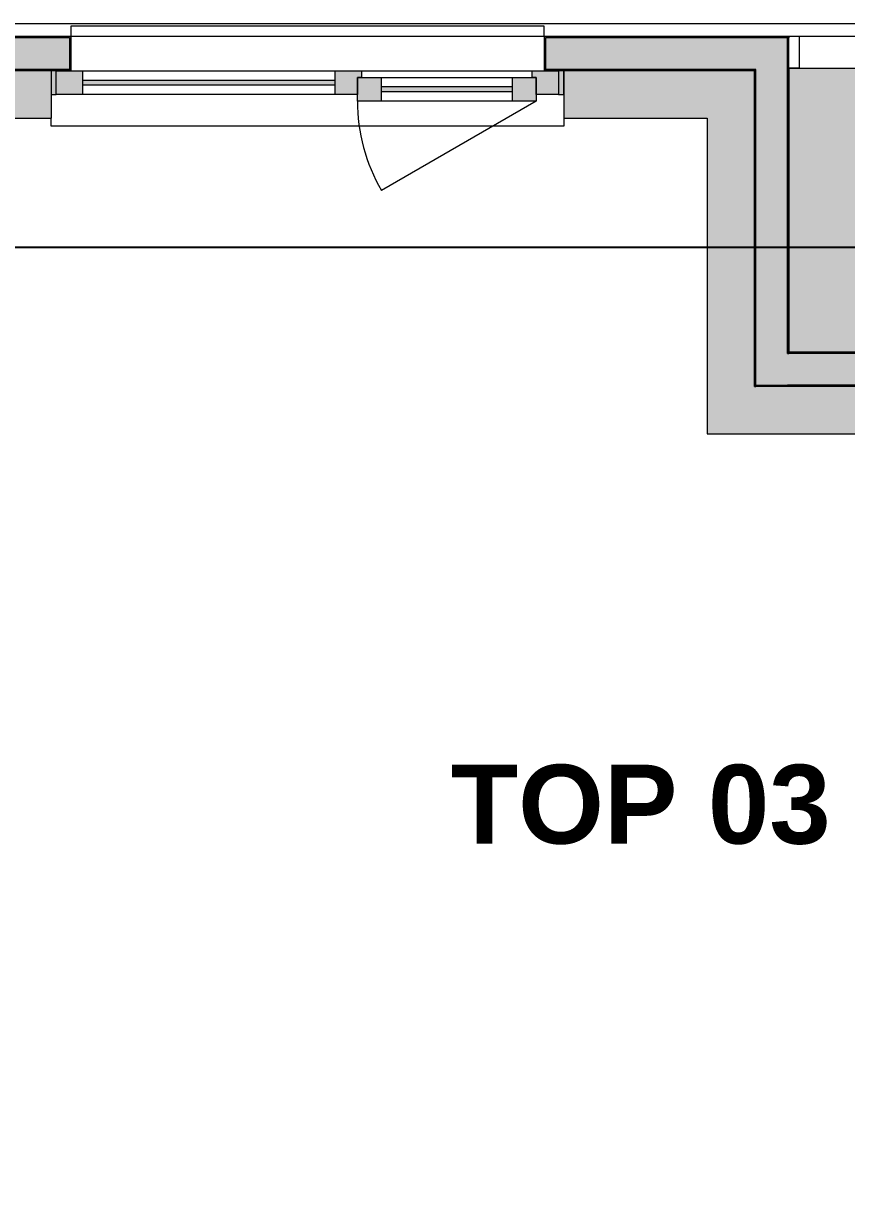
# Model space of a CAD drawing. Header units: metres. Extents: x -3 to 205, y -18 to 45.
# Drawn here: x 177.159 to 180.289, y 36.377 to 40.833 of the extents above; entities that cross this region are included whole.
import ezdxf

# ---------------------------------------------------------------- set-up
doc = ezdxf.new("R2010")
doc.units = ezdxf.units.M
doc.header["$MEASUREMENT"] = 0
doc.set_wipeout_variables(frame=1)
for name, pattern in [('Baufluchtlinie', [0.013, 0.008, -0.005]), ('Punkt 1_1', [0.075, 0.025, -0.05]), ('Strichlinie mittel', [0.003, 0.002, -0.001]), ('Wipeout_Contour', [1, 0, -1])]:
    doc.linetypes.add(name, pattern=pattern)
for name, color, linetype in [('110 Wand Aussen', 7, 'Continuous'), ('140 Geländer transparent', 7, 'Continuous'), ('165 Fassadengestaltung Bänder', 7, 'Continuous'), ('815 Raumbegrenzung', 7, 'Continuous'), ('905 VP Beschriftung Übersicht.Übersicht', 7, 'Continuous'), ('Neubau_840 Baulinien', 7, 'Continuous')]:
    doc.layers.add(name, color=color, linetype=linetype)
doc.styles.add('ERSTELLTER_STIL_10', font='arial.ttf')
doc.linetypes.add('Grenze Grundstück', pattern='A,0,[1,415_260415_PP_VA_1_4 1 St1.Shx,S=0.00031746,R=0,X=0,Y=0],-0.04,0', length=0.04)

# ---------------------------------------------------------------- blocks, each defined once
blk = doc.blocks.new('Decke_8_1', base_point=(166.9792, 39.9833))
at = {"layer": '165 Fassadengestaltung Bänder', "color": 7, "linetype": 'Continuous', "lineweight": 13, "flags": 128}
blk.add_lwpolyline([(166.9792, 39.9833), (166.9792, 40.045), (170.6992, 40.8333), (172.8692, 40.8333), (180.0692, 40.8333), (182.1892, 40.8333), (185.9642, 40.0333), (185.9642, 39.9833), (185.9142, 39.9833), (185.9142, 39.9908), (182.1892, 40.7833), (170.6992, 40.7833)], close=True, dxfattribs=at)
blk = doc.blocks.new('Wand_38_1', base_point=(180.0692, 39.5833))
at = {"layer": '110 Wand Aussen', "linetype": 'Continuous', "lineweight": 0, "true_color": 0x000000}
for points in [[(180.0642, 40.7783), (180.0642, 39.5833), (180.0692, 39.5833), (180.0692, 40.7783)], [(179.9392, 40.6533), (179.9392, 39.4583), (179.9442, 39.4583), (179.9442, 40.6533)], [(179.9442, 40.6583), (179.9442, 39.5783), (180.0642, 39.5783), (180.0642, 40.6583)], [(179.7592, 40.4733), (179.7592, 39.4533), (179.9392, 39.4533), (179.9392, 40.4733)], [(180.0642, 39.5783), (179.9442, 39.4583), (180.0642, 39.4583)], [(180.0642, 39.5783), (179.9442, 39.5783), (179.9442, 39.4583)], [(180.0692, 39.5833), (180.0642, 39.5783), (180.0692, 39.5783)], [(180.0692, 39.5833), (180.0642, 39.5833), (180.0642, 39.5783)], [(179.9392, 39.4533), (179.7592, 39.2733), (179.9392, 39.2733)], [(179.9392, 39.4533), (179.7592, 39.4533), (179.7592, 39.2733)], [(179.9442, 39.4583), (179.9392, 39.4533), (179.9442, 39.4533)], [(179.9442, 39.4583), (179.9392, 39.4583), (179.9392, 39.4533)]]:
    blk.add_hatch(color=18, dxfattribs=at).paths.add_polyline_path(points)
at = {"layer": '110 Wand Aussen', "color": 7, "linetype": 'Continuous', "lineweight": 13}
for p, q in [((180.0642, 40.6583), (180.0642, 40.7783)), ((179.9442, 40.6533), (179.9442, 40.6583)), ((179.9442, 39.4583), (179.9442, 40.6533)), ((180.0642, 39.5783), (180.0642, 40.6583)), ((180.0642, 39.5783), (180.0692, 39.5783)), ((179.9442, 39.4583), (180.0642, 39.4583))]:
    blk.add_line(p, q, dxfattribs=at)
at = {"layer": '110 Wand Aussen', "color": 7, "linetype": 'Continuous', "lineweight": 18}
for p, q in [((179.9392, 40.4733), (179.9392, 40.6533)), ((179.9392, 39.4533), (179.9392, 40.4733)), ((179.9392, 39.4533), (179.9442, 39.4533))]:
    blk.add_line(p, q, dxfattribs=at)
at = {"layer": '110 Wand Aussen', "color": 7, "linetype": 'Continuous', "lineweight": 13, "flags": 128}
blk.add_lwpolyline([(180.0692, 39.5833), (180.0692, 40.7783)], dxfattribs=at)
at = {"layer": '110 Wand Aussen', "color": 7, "linetype": 'Continuous', "lineweight": 18, "flags": 128}
for points in [[(179.7592, 40.4733), (179.7592, 39.2733)], [(179.7592, 39.2733), (179.9392, 39.2733)]]:
    blk.add_lwpolyline(points, dxfattribs=at)
blk = doc.blocks.new('1-Flügelfenster 27[10]_1', base_point=(166.9792, 39.9833))
at = {"layer": '110 Wand Aussen', "linetype": 'Continuous', "lineweight": 0, "true_color": 0x000000}
for points in [[(181.0992, 39.3633), (181.0992, 39.4533), (181.0792, 39.4533), (181.0792, 39.3633)], [(182.2292, 39.4533), (182.2292, 39.3633), (182.2492, 39.3633), (182.2492, 39.4533)]]:
    blk.add_hatch(color=18, dxfattribs=at).paths.add_polyline_path(points)
at = {"layer": '110 Wand Aussen', "linetype": 'Continuous', "lineweight": 0, "true_color": 0xffffff}
for points in [[(181.0992, 39.3633), (181.1842, 39.3633), (181.1842, 39.4283), (181.1992, 39.4283), (181.1992, 39.4533), (181.0992, 39.4533)], [(182.2292, 39.4533), (182.1292, 39.4533), (182.1292, 39.4283), (182.1442, 39.4283), (182.1442, 39.3633), (182.2292, 39.3633)], [(181.1842, 39.4283), (181.1842, 39.3383), (181.2742, 39.3383), (181.2742, 39.4283)], [(182.0542, 39.4283), (182.0542, 39.3383), (182.1442, 39.3383), (182.1442, 39.4283)], [(181.2742, 39.3733), (182.0542, 39.3733), (182.0542, 39.3933), (181.2742, 39.3933)]]:
    blk.add_hatch(color=7, dxfattribs=at).paths.add_polyline_path(points)
at = {"layer": '110 Wand Aussen', "color": 7, "linetype": 'Continuous', "lineweight": 13}
for p, q in [((181.1542, 39.5833), (182.1742, 39.5833)), ((181.1542, 39.5833), (181.1542, 39.5783)), ((181.1542, 39.5783), (181.1542, 39.4583)), ((182.1742, 39.5833), (182.1742, 39.5783)), ((182.1742, 39.5783), (182.1742, 39.4583)), ((181.1992, 39.4533), (181.0992, 39.4533)), ((181.0992, 39.4533), (181.0992, 39.3633)), ((181.1492, 39.4533), (181.1542, 39.4533)), ((181.1492, 39.4533), (181.1542, 39.4533)), ((181.1542, 39.4583), (181.1542, 39.4533)), ((182.1292, 39.4533), (181.1992, 39.4533)), ((181.1992, 39.4283), (181.1992, 39.4533)), ((182.2292, 39.4533), (182.1292, 39.4533)), ((182.1292, 39.4533), (182.1292, 39.4283)), ((182.1742, 39.4583), (182.1742, 39.4533)), ((182.1792, 39.4533), (182.1742, 39.4533)), ((182.1792, 39.4533), (182.1742, 39.4533)), ((182.1792, 39.4533), (182.2492, 39.4533)), ((182.1792, 39.4533), (182.2492, 39.4533)), ((182.2292, 39.3633), (182.2292, 39.4533)), ((181.1842, 39.3633), (181.1842, 39.4283)), ((181.1842, 39.4283), (181.1992, 39.4283)), ((181.1842, 39.4283), (181.1842, 39.3383)), ((181.2742, 39.4283), (181.1842, 39.4283)), ((182.0542, 39.4283), (181.2742, 39.4283)), ((181.2742, 39.3383), (181.2742, 39.4283)), ((182.0542, 39.4283), (182.0542, 39.3383)), ((182.1442, 39.4283), (182.0542, 39.4283)), ((182.1292, 39.4283), (182.1442, 39.4283)), ((182.1442, 39.4283), (182.1442, 39.3633)), ((182.1442, 39.3383), (182.1442, 39.4283)), ((181.0992, 39.3633), (181.1842, 39.3633)), ((182.0542, 39.3933), (181.2742, 39.3933)), ((181.2742, 39.3733), (182.0542, 39.3733)), ((182.1442, 39.3633), (182.2292, 39.3633)), ((181.1842, 39.3383), (181.2742, 39.3383)), ((181.2742, 39.3383), (182.0542, 39.3383)), ((182.0542, 39.3383), (182.1442, 39.3383)), ((181.0792, 39.2733), (182.2492, 39.2733))]:
    blk.add_line(p, q, dxfattribs=at)
at = {"layer": '110 Wand Aussen', "color": 7, "linetype": 'Punkt 1_1', "lineweight": 13}
for p, q in [((181.1542, 39.5833), (182.1742, 39.5833)), ((181.0792, 39.2733), (182.2492, 39.2733))]:
    blk.add_line(p, q, dxfattribs=at)
at = {"layer": '110 Wand Aussen', "color": 7, "linetype": 'Continuous', "lineweight": 18}
for p, q in [((181.0792, 39.4533), (181.0792, 39.3633)), ((181.0792, 39.4533), (181.0792, 39.3633)), ((181.0792, 39.4533), (181.1492, 39.4533)), ((181.0792, 39.4533), (181.1492, 39.4533)), ((182.2492, 39.4533), (182.2492, 39.3633)), ((182.2492, 39.4533), (182.2492, 39.3633)), ((181.0792, 39.3633), (181.0792, 39.2733)), ((182.2492, 39.3633), (182.2492, 39.2733))]:
    blk.add_line(p, q, dxfattribs=at)
at = {"layer": '110 Wand Aussen', "color": 8, "linetype": 'Continuous', "lineweight": 0}
blk.add_line((182.1442, 39.3383), (182.1442, 38.3783), dxfattribs=at)
at = {"layer": '110 Wand Aussen', "color": 7, "linetype": 'Continuous', "lineweight": 13, "flags": 128}
for points in [[(181.0992, 39.3633), (181.0792, 39.3633), (181.0792, 39.4533), (181.0992, 39.4533)], [(182.2292, 39.4533), (182.2492, 39.4533), (182.2492, 39.3633), (182.2292, 39.3633)]]:
    blk.add_lwpolyline(points, close=True, dxfattribs=at)
at = {"layer": '110 Wand Aussen', "color": 8, "linetype": 'Continuous', "lineweight": 0}
blk.add_arc((182.1442, 39.3383), 0.96, 180, 270, dxfattribs=at)
at = {"layer": '110 Wand Aussen', "color": 7, "linetype": 'Continuous', "lineweight": 13}
for p in [(181.1542, 39.5833), (182.1742, 39.5833), (181.0792, 39.2733), (182.2492, 39.2733)]:
    blk.add_point(p, dxfattribs=at)
blk = doc.blocks.new('Wand_39_1', base_point=(182.1742, 39.5833))
at = {"layer": '110 Wand Aussen', "linetype": 'Continuous', "lineweight": 0, "true_color": 0x000000}
for points in [[(180.0642, 39.4583), (181.1492, 39.4583), (181.1492, 39.5783), (180.0642, 39.5783)], [(180.0692, 39.5833), (180.0692, 39.5783), (181.1492, 39.5783), (181.1492, 39.5833)], [(181.1492, 39.5833), (181.1492, 39.4533), (181.1542, 39.4533), (181.1542, 39.5833)], [(182.1792, 39.5833), (182.1742, 39.5833), (182.1792, 39.5783)], [(182.1792, 39.5833), (182.1742, 39.5833), (182.1742, 39.4533), (182.1792, 39.4533)], [(182.2992, 39.5783), (182.1792, 39.5783), (182.2992, 39.4583)], [(182.1792, 39.5783), (182.1792, 39.4583), (182.2992, 39.4583)], [(179.9392, 39.4533), (179.9392, 39.2733), (181.0792, 39.2733), (181.0792, 39.3633), (181.0792, 39.4533)], [(179.9442, 39.4583), (179.9442, 39.4533), (181.1492, 39.4533), (181.1492, 39.4583)], [(182.1792, 39.4533), (182.2992, 39.4533), (182.2992, 39.4583), (182.1792, 39.4583)], [(182.2492, 39.4533), (182.2492, 39.3633), (182.2492, 39.2733), (182.3042, 39.2733), (182.3042, 39.4533)], [(182.3042, 39.4583), (182.2992, 39.4583), (182.3042, 39.4533)], [(182.2992, 39.4583), (182.2992, 39.4533), (182.3042, 39.4533)], [(182.4842, 39.4533), (182.3042, 39.4533), (182.4842, 39.2733)], [(182.3042, 39.4533), (182.3042, 39.2733), (182.4842, 39.2733)]]:
    blk.add_hatch(color=18, dxfattribs=at).paths.add_polyline_path(points)
at = {"layer": '110 Wand Aussen', "color": 7, "linetype": 'Continuous', "lineweight": 13}
for p, q in [((180.0642, 39.5783), (180.0692, 39.5783)), ((181.1492, 39.5783), (180.0692, 39.5783)), ((181.1492, 39.5833), (181.1542, 39.5833)), ((181.1492, 39.5783), (181.1492, 39.4533)), ((181.1542, 39.5833), (181.1542, 39.5783)), ((181.1542, 39.5783), (181.1542, 39.4583)), ((182.1742, 39.5833), (182.1742, 39.5783)), ((182.1792, 39.5833), (182.1742, 39.5833)), ((182.1742, 39.5783), (182.1742, 39.4583)), ((182.1792, 39.5783), (182.1792, 39.5833)), ((182.1792, 39.5783), (182.1792, 39.4533)), ((182.2992, 39.4583), (182.2992, 39.5783)), ((179.9442, 39.4583), (180.0642, 39.4583)), ((181.1492, 39.4583), (180.0642, 39.4583)), ((181.1492, 39.4533), (181.1542, 39.4533)), ((181.1542, 39.4583), (181.1542, 39.4533)), ((182.1742, 39.4583), (182.1742, 39.4533)), ((182.1792, 39.4533), (182.1742, 39.4533)), ((182.2992, 39.4583), (182.1792, 39.4583)), ((182.1792, 39.4533), (182.2492, 39.4533))]:
    blk.add_line(p, q, dxfattribs=at)
at = {"layer": '110 Wand Aussen', "color": 7, "linetype": 'Continuous', "lineweight": 18}
for p, q in [((179.9392, 39.4533), (179.9442, 39.4533)), ((181.0792, 39.4533), (179.9442, 39.4533)), ((181.0792, 39.4533), (181.1492, 39.4533)), ((181.0792, 39.4533), (181.0792, 39.3633)), ((182.3042, 39.4533), (182.2492, 39.4533)), ((182.2492, 39.4533), (182.2492, 39.3633)), ((182.3042, 39.4533), (182.3042, 39.4583)), ((181.0792, 39.3633), (181.0792, 39.2733)), ((182.2492, 39.3633), (182.2492, 39.2733))]:
    blk.add_line(p, q, dxfattribs=at)
at = {"layer": '110 Wand Aussen', "color": 7, "linetype": 'Continuous', "lineweight": 13, "flags": 128}
blk.add_lwpolyline([(181.1492, 39.5833), (180.0692, 39.5833)], dxfattribs=at)
at = {"layer": '110 Wand Aussen', "color": 7, "linetype": 'Continuous', "lineweight": 18, "flags": 128}
for points in [[(182.4842, 39.2733), (182.4842, 39.4533)], [(179.9392, 39.2733), (181.0792, 39.2733)], [(182.2492, 39.2733), (182.4842, 39.2733)]]:
    blk.add_lwpolyline(points, dxfattribs=at)
at = {"layer": '110 Wand Aussen', "color": 7, "linetype": 'Continuous', "lineweight": 13}
blk.add_blockref('1-Flügelfenster 27[10]_1', (166.9792, 39.9833), dxfattribs=at)
blk = doc.blocks.new('Wand_43_1', base_point=(180.1092, 40.7833))
at = {"color": 254, "linetype": 'Wipeout_Contour', "lineweight": 0, "ltscale": 559.136942}
blk.add_wipeout([(182.1892, 40.7833), (181.6126, 40.7833), (182.1766, 40.6633)], dxfattribs=at).dxf.layer = '140 Geländer transparent'
at = {"color": 254, "linetype": 'Wipeout_Contour', "lineweight": 0, "ltscale": 742.372897}
blk.add_wipeout([(181.6126, 40.7833), (180.1092, 40.7833), (180.1092, 40.6633), (182.1766, 40.6633)], dxfattribs=at).dxf.layer = '140 Geländer transparent'
at = {"layer": '140 Geländer transparent', "color": 7, "linetype": 'Continuous', "lineweight": 18, "flags": 128}
for points in [[(182.1892, 40.7833), (180.1092, 40.7833)], [(180.1092, 40.7833), (180.1092, 40.6633)], [(180.1092, 40.6633), (182.1766, 40.6633)]]:
    blk.add_lwpolyline(points, dxfattribs=at)
blk = doc.blocks.new('2-Flügelfenster 1+1 27[21]_1', base_point=(166.9792, 39.9833))
at = {"layer": '110 Wand Aussen', "linetype": 'Continuous', "lineweight": 0, "true_color": 0x000000}
for points in [[(177.2842, 40.6533), (177.2642, 40.6533), (177.2642, 40.5633), (177.2842, 40.5633)], [(179.1942, 40.5633), (179.2142, 40.5633), (179.2142, 40.6533), (179.1942, 40.6533)]]:
    blk.add_hatch(color=18, dxfattribs=at).paths.add_polyline_path(points)
at = {"layer": '110 Wand Aussen', "linetype": 'Continuous', "lineweight": 0, "true_color": 0xffffff}
for points in [[(177.2842, 40.6533), (177.2842, 40.5633), (177.3842, 40.5633), (177.3842, 40.6533)], [(178.3942, 40.5633), (178.3942, 40.6533), (178.3442, 40.6533), (178.3442, 40.5633)], [(178.3942, 40.6533), (178.3942, 40.5633), (178.4292, 40.5633), (178.4292, 40.6283), (178.4442, 40.6283), (178.4442, 40.6533)], [(179.1942, 40.5633), (179.1942, 40.6533), (179.0942, 40.6533), (179.0942, 40.6283), (179.1092, 40.6283), (179.1092, 40.5633)], [(177.3842, 40.5983), (178.3442, 40.5983), (178.3442, 40.6183), (177.3842, 40.6183)], [(178.5192, 40.6283), (178.4292, 40.6283), (178.4292, 40.5383), (178.5192, 40.5383)], [(179.1092, 40.6283), (179.0192, 40.6283), (179.0192, 40.5383), (179.1092, 40.5383)], [(179.0192, 40.5733), (179.0192, 40.5933), (178.5192, 40.5933), (178.5192, 40.5733)]]:
    blk.add_hatch(color=7, dxfattribs=at).paths.add_polyline_path(points)
at = {"layer": '110 Wand Aussen', "color": 7, "linetype": 'Continuous', "lineweight": 13}
for p, q in [((179.1392, 40.8233), (177.3392, 40.8233)), ((177.3392, 40.8233), (177.3392, 40.7833)), ((179.1392, 40.7833), (179.1392, 40.8233)), ((177.3392, 40.7833), (177.3392, 40.7783)), ((177.3392, 40.7783), (177.3392, 40.6583)), ((179.1392, 40.7833), (179.1392, 40.7783)), ((179.1392, 40.7783), (179.1392, 40.6583)), ((177.3342, 40.6533), (177.2642, 40.6533)), ((177.3342, 40.6533), (177.2642, 40.6533)), ((177.2842, 40.6533), (177.3842, 40.6533)), ((177.2842, 40.5633), (177.2842, 40.6533)), ((177.3342, 40.6533), (177.3392, 40.6533)), ((177.3342, 40.6533), (177.3392, 40.6533)), ((177.3392, 40.6583), (177.3392, 40.6533)), ((177.3842, 40.6533), (178.3442, 40.6533)), ((177.3842, 40.6533), (177.3842, 40.5633)), ((178.3442, 40.5633), (178.3442, 40.6533)), ((178.3442, 40.6533), (178.3942, 40.6533)), ((178.3942, 40.6533), (178.4442, 40.6533)), ((178.4442, 40.6533), (179.0942, 40.6533)), ((178.4442, 40.6533), (178.4442, 40.6283)), ((179.0942, 40.6283), (179.0942, 40.6533)), ((179.0942, 40.6533), (179.1942, 40.6533)), ((179.1392, 40.6583), (179.1392, 40.6533)), ((179.1442, 40.6533), (179.1392, 40.6533)), ((179.1442, 40.6533), (179.1392, 40.6533)), ((179.1942, 40.6533), (179.1942, 40.5633)), ((177.3842, 40.6183), (178.3442, 40.6183)), ((178.3442, 40.5983), (177.3842, 40.5983)), ((178.4442, 40.6283), (178.4292, 40.6283)), ((178.4292, 40.6283), (178.4292, 40.5633)), ((178.4292, 40.5383), (178.4292, 40.6283)), ((178.4292, 40.6283), (178.5192, 40.6283)), ((178.5192, 40.6283), (179.0192, 40.6283)), ((178.5192, 40.6283), (178.5192, 40.5383)), ((179.0192, 40.5383), (179.0192, 40.6283)), ((179.0192, 40.6283), (179.1092, 40.6283)), ((179.1092, 40.6283), (179.0942, 40.6283)), ((179.1092, 40.5633), (179.1092, 40.6283)), ((179.1092, 40.6283), (179.1092, 40.5383)), ((177.3842, 40.5633), (177.2842, 40.5633)), ((178.3442, 40.5633), (177.3842, 40.5633)), ((178.3942, 40.5633), (178.3442, 40.5633)), ((178.4292, 40.5633), (178.3942, 40.5633)), ((178.5192, 40.5933), (179.0192, 40.5933)), ((179.0192, 40.5733), (178.5192, 40.5733)), ((179.1942, 40.5633), (179.1092, 40.5633)), ((178.5192, 40.5383), (178.4292, 40.5383)), ((179.0192, 40.5383), (178.5192, 40.5383)), ((179.1092, 40.5383), (179.0192, 40.5383)), ((177.2642, 40.4433), (177.2642, 40.4733)), ((179.2142, 40.4733), (179.2142, 40.4433)), ((179.2142, 40.4433), (177.2642, 40.4433))]:
    blk.add_line(p, q, dxfattribs=at)
at = {"layer": '110 Wand Aussen', "color": 7, "linetype": 'Continuous', "lineweight": 18}
for p, q in [((177.2642, 40.6533), (177.2642, 40.5633)), ((177.2642, 40.6533), (177.2642, 40.5633)), ((179.2142, 40.6533), (179.1442, 40.6533)), ((179.2142, 40.6533), (179.1442, 40.6533)), ((179.2142, 40.6533), (179.2142, 40.5633)), ((179.2142, 40.6533), (179.2142, 40.5633)), ((177.2642, 40.5633), (177.2642, 40.4733)), ((179.2142, 40.5633), (179.2142, 40.4733))]:
    blk.add_line(p, q, dxfattribs=at)
at = {"layer": '110 Wand Aussen', "color": 8, "linetype": 'Baufluchtlinie', "lineweight": 0, "ltscale": 200}
blk.add_line((179.1092, 40.5383), (178.5203, 40.1983), dxfattribs=at)
at = {"layer": '110 Wand Aussen', "color": 7, "linetype": 'Continuous', "lineweight": 13, "flags": 128}
for points in [[(177.2842, 40.6533), (177.2642, 40.6533), (177.2642, 40.5633), (177.2842, 40.5633)], [(179.1942, 40.5633), (179.2142, 40.5633), (179.2142, 40.6533), (179.1942, 40.6533)]]:
    blk.add_lwpolyline(points, close=True, dxfattribs=at)
at = {"layer": '110 Wand Aussen', "color": 8, "linetype": 'Baufluchtlinie', "lineweight": 0, "ltscale": 200}
blk.add_arc((179.1092, 40.5383), 0.68, 180, 210, dxfattribs=at)
blk = doc.blocks.new('Wand_230_1', base_point=(172.8692, 40.7833))
at = {"layer": '110 Wand Aussen', "linetype": 'Continuous', "lineweight": 0, "true_color": 0x000000}
for points in [[(175.6142, 40.7783), (177.3342, 40.7783), (177.3342, 40.7833), (175.6142, 40.7833)], [(175.6142, 40.7783), (175.6142, 40.6583), (177.3342, 40.6583), (177.3342, 40.7783)], [(177.3342, 40.7833), (177.3342, 40.6533), (177.3392, 40.6533), (177.3392, 40.7833)], [(179.1442, 40.7833), (179.1392, 40.7833), (179.1392, 40.6533), (179.1442, 40.6533)], [(179.1442, 40.7833), (179.1442, 40.7783), (180.0642, 40.7783), (180.0642, 40.7833)], [(179.1442, 40.7783), (179.1442, 40.6583), (179.9442, 40.6583), (179.9442, 40.7783)], [(179.9442, 40.6583), (180.0642, 40.6583), (180.0642, 40.7783)], [(179.9442, 40.6583), (180.0642, 40.7783), (179.9442, 40.7783)], [(180.0642, 40.7783), (180.0692, 40.7783), (180.0692, 40.7833)], [(180.0642, 40.7783), (180.0692, 40.7833), (180.0642, 40.7833)], [(175.6142, 40.6583), (175.6142, 40.6533), (177.3342, 40.6533), (177.3342, 40.6583)], [(175.6842, 40.4733), (177.2642, 40.4733), (177.2642, 40.5633), (177.2642, 40.6533), (175.6842, 40.6533), (175.6842, 40.5633)], [(179.1442, 40.6533), (179.9392, 40.6533), (179.9392, 40.6583), (179.1442, 40.6583)], [(179.2142, 40.6533), (179.2142, 40.5633), (179.2142, 40.4733), (179.7592, 40.4733), (179.7592, 40.6533)], [(179.7592, 40.4733), (179.9392, 40.4733), (179.9392, 40.6533)], [(179.7592, 40.4733), (179.9392, 40.6533), (179.7592, 40.6533)], [(179.9392, 40.6533), (179.9442, 40.6533), (179.9442, 40.6583)], [(179.9392, 40.6533), (179.9442, 40.6583), (179.9392, 40.6583)]]:
    blk.add_hatch(color=18, dxfattribs=at).paths.add_polyline_path(points)
at = {"layer": '110 Wand Aussen', "color": 7, "linetype": 'Continuous', "lineweight": 13}
for p, q in [((177.3342, 40.7783), (175.6142, 40.7783)), ((177.3342, 40.7833), (177.3392, 40.7833)), ((177.3342, 40.7783), (177.3342, 40.6533)), ((177.3392, 40.7833), (177.3392, 40.7783)), ((177.3392, 40.7783), (177.3392, 40.6583)), ((179.1392, 40.7833), (179.1392, 40.7783)), ((179.1442, 40.7833), (179.1392, 40.7833)), ((179.1392, 40.7783), (179.1392, 40.6583)), ((179.9442, 40.7783), (179.1442, 40.7783)), ((179.1442, 40.7783), (179.1442, 40.6533)), ((180.0642, 40.7783), (179.9442, 40.7783)), ((180.0642, 40.6583), (180.0642, 40.7783)), ((177.3342, 40.6583), (175.6142, 40.6583)), ((177.3342, 40.6533), (177.2642, 40.6533)), ((177.3342, 40.6533), (177.3392, 40.6533)), ((177.3392, 40.6583), (177.3392, 40.6533)), ((179.1392, 40.6583), (179.1392, 40.6533)), ((179.1442, 40.6533), (179.1392, 40.6533)), ((179.9392, 40.6583), (179.1442, 40.6583)), ((179.9442, 40.6583), (179.9392, 40.6583)), ((179.9442, 40.6533), (179.9442, 40.6583))]:
    blk.add_line(p, q, dxfattribs=at)
at = {"layer": '110 Wand Aussen', "color": 7, "linetype": 'Continuous', "lineweight": 18}
for p, q in [((177.2642, 40.6533), (175.6842, 40.6533)), ((177.2642, 40.6533), (177.2642, 40.5633)), ((179.2142, 40.6533), (179.1442, 40.6533)), ((179.7592, 40.6533), (179.2142, 40.6533)), ((179.2142, 40.6533), (179.2142, 40.5633)), ((179.9392, 40.6533), (179.7592, 40.6533)), ((179.9392, 40.4733), (179.9392, 40.6533)), ((177.2642, 40.5633), (177.2642, 40.4733)), ((179.2142, 40.5633), (179.2142, 40.4733))]:
    blk.add_line(p, q, dxfattribs=at)
at = {"layer": '110 Wand Aussen', "color": 7, "linetype": 'Continuous', "lineweight": 13, "flags": 128}
for points in [[(177.3342, 40.7833), (175.6142, 40.7833)], [(180.0692, 40.7833), (179.1442, 40.7833)], [(180.0692, 40.7833), (180.0692, 40.7783)]]:
    blk.add_lwpolyline(points, dxfattribs=at)
at = {"layer": '110 Wand Aussen', "color": 7, "linetype": 'Continuous', "lineweight": 18, "flags": 128}
for points in [[(176.5292, 40.4733), (177.2642, 40.4733)], [(179.2142, 40.4733), (179.7592, 40.4733)]]:
    blk.add_lwpolyline(points, dxfattribs=at)
at = {"layer": '110 Wand Aussen', "color": 7, "linetype": 'Continuous', "lineweight": 13}
blk.add_blockref('2-Flügelfenster 1+1 27[21]_1', (166.9792, 39.9833), dxfattribs=at)

msp = doc.modelspace()

# ---------------------------------------------------------------- hatches: boundary and pattern name
at = {"layer": '905 VP Beschriftung Übersicht.Übersicht', "linetype": 'Continuous', "lineweight": 13}
msp.add_hatch(color=8, dxfattribs=at).paths.add_polyline_path([(182.1742, 40.6633), (180.0692, 40.6633), (180.0692, 39.5833), (182.1742, 39.5833)])

# ---------------------------------------------------------------- linework, layer by layer
at = {"layer": '815 Raumbegrenzung', "color": 254, "linetype": 'Continuous', "lineweight": 13}
msp.add_lwpolyline([(180.0692, 39.5833), (182.1742, 39.5833), (182.1742, 40.0533), (182.8392, 40.0533), (182.8392, 40.5223), (182.1766, 40.6633), (180.0692, 40.6633)], close=True, dxfattribs=at)
at = {"layer": 'Neubau_840 Baulinien', "color": 1, "linetype": 'Continuous', "lineweight": 25, "true_color": 0xfb0106}
msp.add_lwpolyline([(155.4423, 40.0487), (166.9792, 39.9833), (185.9642, 39.9833), (204.9553, 39.9674)], dxfattribs=at)
at = {"layer": 'Neubau_840 Baulinien', "color": 254, "linetype": 'Grenze Grundstück', "lineweight": 13, "true_color": 0xe3e3e3}
msp.add_lwpolyline([(166.9792, 39.9831), (185.9642, 39.9821), (185.9372, 28.5382), (185.8827, 20.413), (185.8278, 8.6553), (167.0457, 5.9564), (167.0356, 27.7802)], close=True, dxfattribs=at)

# ---------------------------------------------------------------- block references
at = {"layer": '110 Wand Aussen', "color": 7, "lineweight": 25}
for name, p in [('Wand_230_1', (172.8692, 40.7833)), ('Wand_38_1', (180.0692, 39.5833)), ('Wand_39_1', (182.1742, 39.5833))]:
    msp.add_blockref(name, p, dxfattribs=at)
at = {"layer": '165 Fassadengestaltung Bänder', "color": 7, "linetype": 'Continuous', "lineweight": 13}
msp.add_blockref('Decke_8_1', (166.9792, 39.9833), dxfattribs=at)

# ---------------------------------------------------------------- texts
at = {"layer": '905 VP Beschriftung Übersicht.Übersicht', "color": 7, "linetype": 'Continuous', "lineweight": 13, "insert": (180.2285, 38.015), "char_height": 0.3, "attachment_point": 3, "style": 'ERSTELLTER_STIL_10'}
msp.add_mtext('\\A1;{\\pqr;\\fHelvetica|b1|i0|c0|p0;\\W1.000000;TOP 03}', dxfattribs=at)

# ---------------------------------------------------------------- next in the draw order: block references
at = {"layer": '140 Geländer transparent', "color": 7, "lineweight": 18}
msp.add_blockref('Wand_43_1', (180.1092, 40.7833), dxfattribs=at)

# ---------------------------------------------------------------- next in the draw order: linework, layer by layer
at = {"layer": '140 Geländer transparent', "color": 7, "linetype": 'Strichlinie mittel', "lineweight": 13, "ltscale": 200}
msp.add_line((180.0692, 40.6633), (180.1092, 40.6633), dxfattribs=at)

doc.saveas('drawing.dxf')
